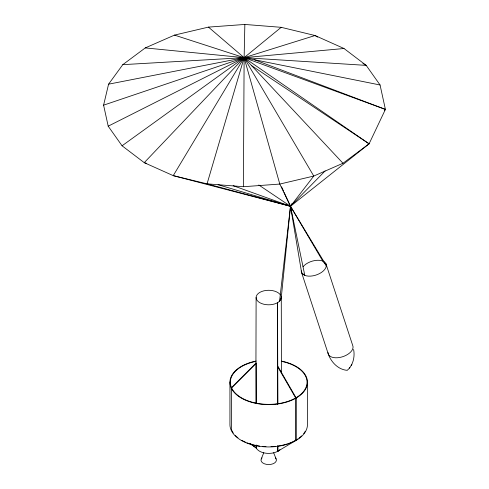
<?xml version="1.0" encoding="UTF-8"?>
<svg xmlns="http://www.w3.org/2000/svg" width="489" height="489" viewBox="0 0 489 489"><rect width="100%" height="100%" fill="white"/><g stroke="black" fill="none" stroke-linecap="round" stroke-linejoin="round"><path stroke-width="0.73" d="M255.936 363.712L256.114 297.508M244.855 24.45L208.455 27.109L174.494 35.11L145.27 47.916L122.788 64.658L108.57 84.181L103.595 105.166L108.197 126.18L122.061 145.789L144.243 162.66L173.234 175.643L207.055 183.846L243.406 186.719L244.127 57.665L244.855 24.45L281.199 27.323L315.026 35.532L344.011 48.509L366.194 65.379L380.063 84.988L385.405 109.395L369.097 143.815L290.49 206.272L279.555 301.206A12.58 7.262 0 0 1 260.014 302.801A12.58 7.262 0 0 1 261.835 291.456A12.58 7.262 0 0 1 280.539 295.099M281.475 373.682L281.273 297.581L290.49 206.272L291.933 203.589M281.273 297.581L280.827 299.457L279.555 301.206L281.273 297.581A12.58 7.262 0 0 0 281.096 296.316M281.199 27.323L244.127 57.665L207.055 183.846L290.49 206.272L326.31 265.57L322.764 261.04L290.49 206.272L279.8 184.066L244.127 57.665L208.455 27.109M301.255 270.851A12.971 7.207 -18.1 0 0 301.634 272.703L328.376 354.342C331.297 362.325 338.37 369.733 347.233 370.332C353.089 365.35 355.081 356.774 353.602 349.433M261.254 458.957L263.767 452.735M317.648 37.06L315.026 35.532L244.127 57.665L173.234 175.643L290.49 206.272L325.148 170.893M349.501 368.15L349.873 367.545M351.163 365.472L351.86 364.36M303.021 266.749A12.971 7.207 -18.1 0 1 321.114 260.551A12.971 7.207 -18.1 0 1 323.266 271.01A12.971 7.207 -18.1 0 1 304.8 275.38L302.844 274.243L301.634 272.703L290.49 206.272L313.767 176.058L342.985 163.253L369.097 143.815L244.127 57.665L174.494 35.11M344.011 48.509L244.127 57.665L144.243 162.66L146.437 163.314M384.336 110.483L385.405 109.395L254.329 59.719M231.291 389.33L231.291 387.82L256.083 363.034L256.218 402.985M232.666 431.316L231.425 430.442L231.425 388.107L256.218 363.321M122.061 145.789L244.127 57.665L366.194 65.379L362.917 63.466M277.636 446.029L277.636 451.365L296.145 440.253L296.145 397.924L278.003 366.493L277.636 366.701L277.636 404.079M296.145 440.253L295.778 440.467L295.778 398.132L296.145 397.924M277.636 451.365L278.003 451.158M108.197 126.18L244.127 57.665L380.063 84.988M103.595 105.166L244.127 57.665L385.405 109.395M108.57 84.181L244.127 57.665L342.985 163.253M243.406 186.719L279.8 184.066L313.767 176.058L244.127 57.665L145.27 47.916M122.788 64.658L244.127 57.665M218.1 184.683L290.49 206.272L304.8 275.38L301.634 272.703M233.155 185.686L290.49 206.272L284.133 192.385M251.548 65.593L369.097 143.815M258.797 185.001L290.49 206.272M250.502 443.749L256.218 447.985L250.02 443.596M277.636 366.701L295.778 398.132M281.591 186.829L283.498 190.997M273.62 452.735L276.132 458.957M325.931 263.718L352.673 345.356A12.971 7.207 -18.1 0 1 341.982 356.939A12.971 7.207 -18.1 0 1 327.997 352.49M277.728 404.03L277.544 302.709L277.819 403.969M307.453 382.563L307.453 424.892A38.759 22.378 0 0 1 268.119 446.94A38.759 22.378 0 0 1 229.94 424.232L229.94 381.897M256.218 444.935L256.218 447.985M256.083 363.034L256.083 403.456M256.083 445.406L256.15 447.838M279.916 449.666A12.958 7.482 0 0 1 266.97 453.34A12.958 7.482 0 0 1 256.157 447.826M281.364 361.328A38.35 22.139 0 0 1 299.629 395.314A38.35 22.139 0 0 1 238.002 395.503A38.35 22.139 0 0 1 255.631 361.408M305.27 431.219A38.35 22.139 0 0 1 303.681 433.633M301.621 435.913A38.35 22.139 0 0 1 299.054 438.089M297.899 438.914A38.35 22.139 0 0 1 295.405 440.448M294.806 440.778A38.35 22.139 0 0 1 288.094 443.664M287.373 443.902A38.35 22.139 0 0 1 278.07 446.029M275.276 446.378A38.35 22.139 0 0 1 270.979 446.665M265.985 446.646A38.35 22.139 0 0 1 262.41 446.402M259.598 446.072A38.35 22.139 0 0 1 249.69 443.792M249.029 443.572A38.35 22.139 0 0 1 246.927 442.789M245.564 442.221A38.35 22.139 0 0 1 241.762 440.326M237.923 437.777A38.35 22.139 0 0 1 235.197 435.344M233.259 433.028A38.35 22.139 0 0 1 232.458 431.818M281.499 361.108A38.759 22.378 0 0 1 299.806 395.577A38.759 22.378 0 0 1 237.361 395.405A38.759 22.378 0 0 1 256.236 361.041M275.362 457.881A7.702 4.444 0 0 1 268.693 464.55A7.702 4.444 0 0 1 262.025 457.881M277.819 451.261L277.807 445.931L277.819 451.261"/></g></svg>
